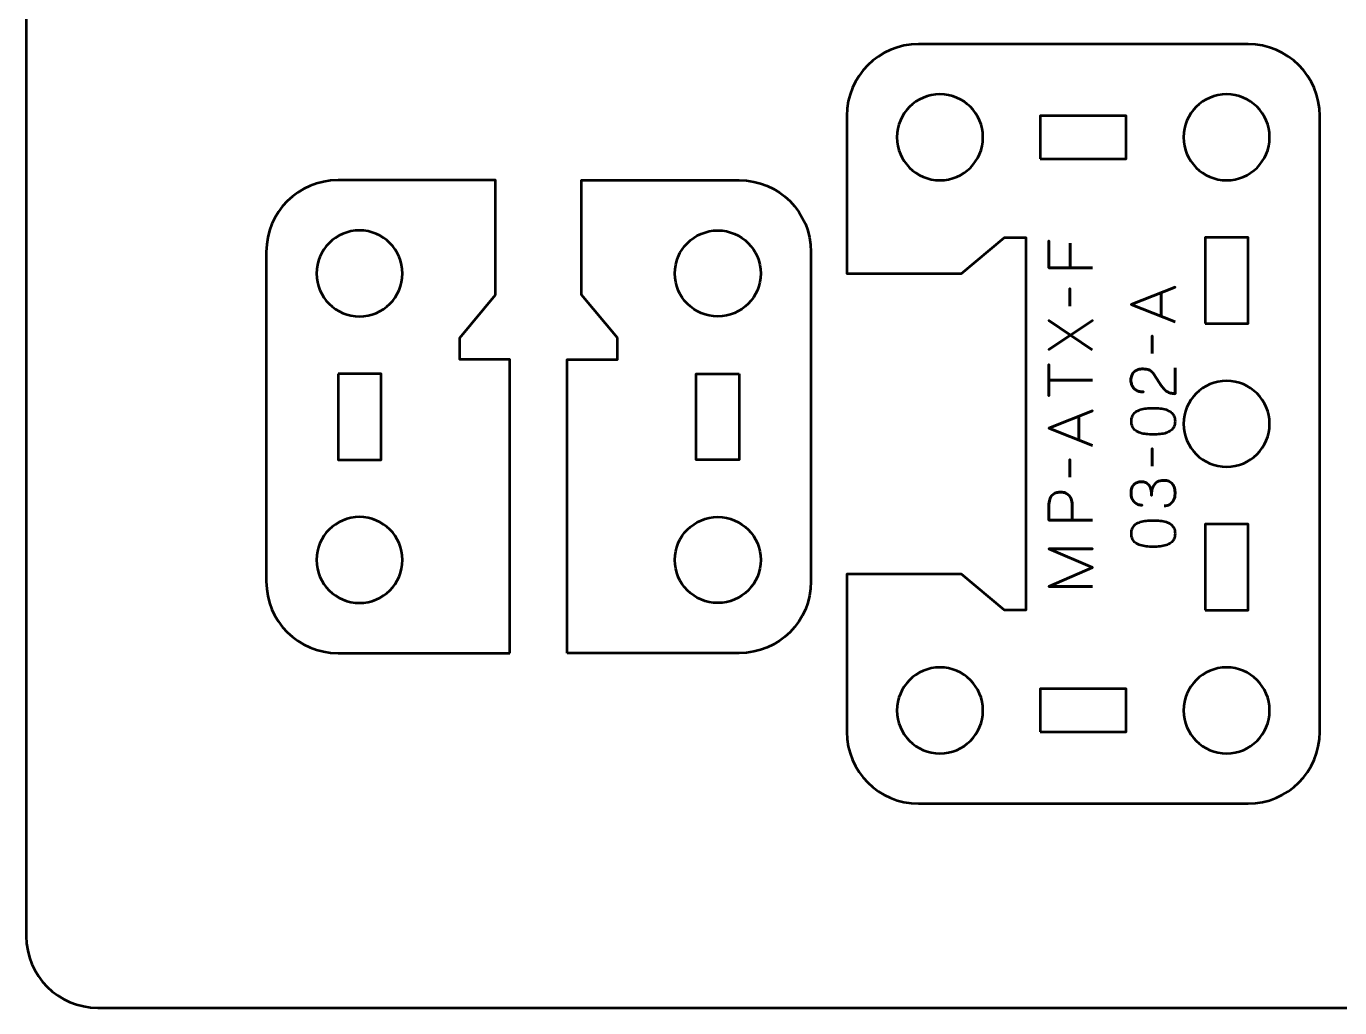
# Model space of a CAD drawing. Header units: centimetres. Extents: x -21 to 0, y -29.7 to 0.
# Drawn here: x -21 to -11.84, y -29.7 to -22.85 of the extents above; entities that cross this region are included whole.
import ezdxf

# ---------------------------------------------------------------- set-up
doc = ezdxf.new("R2010")
doc.units = ezdxf.units.CM
doc.header["$MEASUREMENT"] = 0
doc.layers.add('Layer 1', color=7, linetype='Continuous')

msp = doc.modelspace()

# ---------------------------------------------------------------- linework, layer by layer
at = {"layer": 'Layer 1', "color": 22, "lineweight": 53}
msp.add_open_spline([(-21, -29.19991), (-21, -29.19991), (-21, -0.49996), (-21, -0.49996), (-21, -0.49996), (-21, -0.22299), (-20.77691, 0), (-20.49991, 0), (-20.49991, 0), (-20.49991, 0), (-0.5001, 0), (-0.5001, 0), (-0.5001, 0), (-0.22296, 0), (0, -0.22299), (0, -0.49996), (0, -0.49996), (0, -0.49996), (0, -29.19991), (0, -29.19991), (0, -29.19991), (0, -29.47691), (-0.22296, -29.7), (-0.5001, -29.7), (-0.5001, -29.7), (-0.5001, -29.7), (-20.49991, -29.7), (-20.49991, -29.7), (-20.49991, -29.7), (-20.77691, -29.7), (-21, -29.47691), (-21, -29.19991)], degree=3, knots=[0, 0, 0, 0, 0.125, 0.125, 0.125, 0.125, 0.25, 0.25, 0.25, 0.25, 0.375, 0.375, 0.375, 0.375, 0.5, 0.5, 0.5, 0.5, 0.625, 0.625, 0.625, 0.625, 0.75, 0.75, 0.75, 0.75, 0.875, 0.875, 0.875, 0.875, 1, 1, 1, 1], dxfattribs=at)
at = {"layer": 'Layer 1', "color": 114, "lineweight": 53}
for points, knots in [([(-15.275, -27.77491), (-15.275, -27.77491), (-15.27501, -26.67497), (-15.27501, -26.67497), (-15.27501, -26.67497), (-15.27501, -26.67497), (-14.47501, -26.67498), (-14.47501, -26.67498), (-14.47501, -26.67498), (-14.47501, -26.67498), (-14.175, -26.92498), (-14.175, -26.92498), (-14.175, -26.92498), (-14.175, -26.92498), (-14.025, -26.92498), (-14.025, -26.92498), (-14.025, -26.92498), (-14.025, -26.92498), (-14.025, -26.67497), (-14.025, -26.67497), (-14.025, -26.67497), (-14.025, -26.67497), (-14.025, -24.57498), (-14.025, -24.57498), (-14.025, -24.57498), (-14.025, -24.57498), (-14.025, -24.32498), (-14.025, -24.32498), (-14.025, -24.32498), (-14.025, -24.32498), (-14.175, -24.32498), (-14.175, -24.32498), (-14.175, -24.32498), (-14.175, -24.32498), (-14.475, -24.57498), (-14.475, -24.57498), (-14.475, -24.57498), (-14.475, -24.57498), (-15.275, -24.57498), (-15.275, -24.57498), (-15.275, -24.57498), (-15.275, -24.57498), (-15.275, -23.47505), (-15.275, -23.47505), (-15.275, -23.47505), (-15.275, -23.19792), (-15.0519, -22.97496), (-14.7749, -22.97496), (-14.7749, -22.97496), (-14.7749, -22.97496), (-12.47498, -22.97496), (-12.47498, -22.97496), (-12.47498, -22.97496), (-12.19797, -22.97496), (-11.97502, -23.19792), (-11.97502, -23.47505), (-11.97502, -23.47505), (-11.97502, -23.47505), (-11.97502, -27.77491), (-11.97502, -27.77491), (-11.97502, -27.77491), (-11.97502, -28.05191), (-12.19797, -28.275), (-12.47498, -28.275), (-12.47498, -28.275), (-12.47498, -28.275), (-14.7749, -28.275), (-14.7749, -28.275), (-14.7749, -28.275), (-15.0519, -28.275), (-15.275, -28.05191), (-15.275, -27.77491)], [0, 0, 0, 0, 0.0555556, 0.0555556, 0.0555556, 0.0555556, 0.1111111, 0.1111111, 0.1111111, 0.1111111, 0.1666667, 0.1666667, 0.1666667, 0.1666667, 0.2222222, 0.2222222, 0.2222222, 0.2222222, 0.2777778, 0.2777778, 0.2777778, 0.2777778, 0.3333333, 0.3333333, 0.3333333, 0.3333333, 0.3888889, 0.3888889, 0.3888889, 0.3888889, 0.4444444, 0.4444444, 0.4444444, 0.4444444, 0.5, 0.5, 0.5, 0.5, 0.5555556, 0.5555556, 0.5555556, 0.5555556, 0.6111111, 0.6111111, 0.6111111, 0.6111111, 0.6666667, 0.6666667, 0.6666667, 0.6666667, 0.7222222, 0.7222222, 0.7222222, 0.7222222, 0.7777778, 0.7777778, 0.7777778, 0.7777778, 0.8333333, 0.8333333, 0.8333333, 0.8333333, 0.8888889, 0.8888889, 0.8888889, 0.8888889, 0.9444444, 0.9444444, 0.9444444, 0.9444444, 1, 1, 1, 1]), ([(-17.62501, -27.22497), (-17.62501, -27.22497), (-18.82494, -27.22498), (-18.82494, -27.22498), (-18.82494, -27.22498), (-19.10194, -27.22498), (-19.32503, -27.00203), (-19.32503, -26.72502), (-19.32503, -26.72502), (-19.32503, -26.72502), (-19.32503, -24.4251), (-19.32503, -24.4251), (-19.32503, -24.4251), (-19.32503, -24.1481), (-19.10194, -23.925), (-18.82494, -23.925), (-18.82494, -23.925), (-18.82494, -23.925), (-17.725, -23.92499), (-17.725, -23.92499), (-17.725, -23.92499), (-17.725, -23.92499), (-17.72502, -24.72499), (-17.72502, -24.72499), (-17.72502, -24.72499), (-17.72502, -24.72499), (-17.97502, -25.025), (-17.97502, -25.025), (-17.97502, -25.025), (-17.97502, -25.025), (-17.97502, -25.175), (-17.97502, -25.175), (-17.97502, -25.175), (-17.97502, -25.175), (-17.725, -25.175), (-17.725, -25.175), (-17.725, -25.175), (-17.725, -25.175), (-17.62501, -25.175), (-17.62501, -25.175), (-17.62501, -25.175), (-17.62501, -25.175), (-17.62501, -27.22497), (-17.62501, -27.22497)], [0, 0, 0, 0, 0.0909091, 0.0909091, 0.0909091, 0.0909091, 0.1818182, 0.1818182, 0.1818182, 0.1818182, 0.2727273, 0.2727273, 0.2727273, 0.2727273, 0.3636364, 0.3636364, 0.3636364, 0.3636364, 0.4545455, 0.4545455, 0.4545455, 0.4545455, 0.5454545, 0.5454545, 0.5454545, 0.5454545, 0.6363636, 0.6363636, 0.6363636, 0.6363636, 0.7272727, 0.7272727, 0.7272727, 0.7272727, 0.8181818, 0.8181818, 0.8181818, 0.8181818, 0.9090909, 0.9090909, 0.9090909, 0.9090909, 1, 1, 1, 1]), ([(-17.22503, -27.22497), (-17.22503, -27.22497), (-16.0251, -27.22498), (-16.0251, -27.22498), (-16.0251, -27.22498), (-15.7481, -27.22498), (-15.52501, -27.00203), (-15.52501, -26.72502), (-15.52501, -26.72502), (-15.52501, -26.72502), (-15.52501, -24.4251), (-15.52501, -24.4251), (-15.52501, -24.4251), (-15.52501, -24.1481), (-15.7481, -23.925), (-16.0251, -23.925), (-16.0251, -23.925), (-16.0251, -23.925), (-17.12504, -23.92499), (-17.12504, -23.92499), (-17.12504, -23.92499), (-17.12504, -23.92499), (-17.12502, -24.72499), (-17.12502, -24.72499), (-17.12502, -24.72499), (-17.12502, -24.72499), (-16.87502, -25.025), (-16.87502, -25.025), (-16.87502, -25.025), (-16.87502, -25.025), (-16.87502, -25.175), (-16.87502, -25.175), (-16.87502, -25.175), (-16.87502, -25.175), (-17.12504, -25.175), (-17.12504, -25.175), (-17.12504, -25.175), (-17.12504, -25.175), (-17.22503, -25.175), (-17.22503, -25.175), (-17.22503, -25.175), (-17.22503, -25.175), (-17.22503, -27.22497), (-17.22503, -27.22497)], [0, 0, 0, 0, 0.0909091, 0.0909091, 0.0909091, 0.0909091, 0.1818182, 0.1818182, 0.1818182, 0.1818182, 0.2727273, 0.2727273, 0.2727273, 0.2727273, 0.3636364, 0.3636364, 0.3636364, 0.3636364, 0.4545455, 0.4545455, 0.4545455, 0.4545455, 0.5454545, 0.5454545, 0.5454545, 0.5454545, 0.6363636, 0.6363636, 0.6363636, 0.6363636, 0.7272727, 0.7272727, 0.7272727, 0.7272727, 0.8181818, 0.8181818, 0.8181818, 0.8181818, 0.9090909, 0.9090909, 0.9090909, 0.9090909, 1, 1, 1, 1])]:
    msp.add_open_spline(points, degree=3, knots=knots, dxfattribs=at)
at = {"layer": 'Layer 1', "lineweight": 53}
for points in [[(-14.62497, -23.32499), (-14.4592, -23.32499), (-14.32497, -23.45931), (-14.32497, -23.62498), (-14.32497, -23.62498), (-14.32497, -23.79061), (-14.4592, -23.92498), (-14.62497, -23.92498), (-14.62497, -23.92498), (-14.79063, -23.92498), (-14.92497, -23.79061), (-14.92497, -23.62498), (-14.92497, -23.62498), (-14.92497, -23.45931), (-14.79063, -23.32499), (-14.62497, -23.32499)], [(-12.62491, -23.32499), (-12.45928, -23.32499), (-12.3249, -23.45931), (-12.3249, -23.62498), (-12.3249, -23.62498), (-12.3249, -23.79061), (-12.45928, -23.92498), (-12.62491, -23.92498), (-12.62491, -23.92498), (-12.79068, -23.92498), (-12.92491, -23.79061), (-12.92491, -23.62498), (-12.92491, -23.62498), (-12.92491, -23.45931), (-12.79068, -23.32499), (-12.62491, -23.32499)], [(-13.92495, -23.77505), (-13.92495, -23.77505), (-13.92495, -23.47505), (-13.92495, -23.47505), (-13.92495, -23.47505), (-13.92495, -23.47505), (-13.32496, -23.47505), (-13.32496, -23.47505), (-13.32496, -23.47505), (-13.32496, -23.47505), (-13.32496, -23.77505), (-13.32496, -23.77505), (-13.32496, -23.77505), (-13.32496, -23.77505), (-13.92495, -23.77505), (-13.92495, -23.77505)], [(-18.375, -24.57503), (-18.375, -24.7408), (-18.50923, -24.87503), (-18.67501, -24.87503), (-18.67501, -24.87503), (-18.84067, -24.87503), (-18.97501, -24.7408), (-18.97501, -24.57503), (-18.97501, -24.57503), (-18.97501, -24.40937), (-18.84067, -24.27503), (-18.67501, -24.27503), (-18.67501, -24.27503), (-18.50923, -24.27503), (-18.375, -24.40937), (-18.375, -24.57503)], [(-16.47504, -24.57503), (-16.47504, -24.7408), (-16.34081, -24.87503), (-16.17503, -24.87503), (-16.17503, -24.87503), (-16.00937, -24.87503), (-15.87503, -24.7408), (-15.87503, -24.57503), (-15.87503, -24.57503), (-15.87503, -24.40937), (-16.00937, -24.27503), (-16.17503, -24.27503), (-16.17503, -24.27503), (-16.34081, -24.27503), (-16.47504, -24.40937), (-16.47504, -24.57503)], [(-12.77498, -24.925), (-12.77498, -24.925), (-12.77498, -24.325), (-12.77498, -24.325), (-12.77498, -24.325), (-12.77498, -24.325), (-12.47498, -24.325), (-12.47498, -24.325), (-12.47498, -24.325), (-12.47498, -24.325), (-12.47498, -24.925), (-12.47498, -24.925), (-12.47498, -24.925), (-12.47498, -24.925), (-12.77498, -24.925), (-12.77498, -24.925)], [(-18.82494, -25.27505), (-18.82494, -25.27505), (-18.52493, -25.27505), (-18.52493, -25.27505), (-18.52493, -25.27505), (-18.52493, -25.27505), (-18.52493, -25.87504), (-18.52493, -25.87504), (-18.52493, -25.87504), (-18.52493, -25.87504), (-18.82494, -25.87504), (-18.82494, -25.87504), (-18.82494, -25.87504), (-18.82494, -25.87504), (-18.82494, -25.27505), (-18.82494, -25.27505)], [(-16.0251, -25.27505), (-16.0251, -25.27505), (-16.32511, -25.27505), (-16.32511, -25.27505), (-16.32511, -25.27505), (-16.32511, -25.27505), (-16.32511, -25.87504), (-16.32511, -25.87504), (-16.32511, -25.87504), (-16.32511, -25.87504), (-16.0251, -25.87504), (-16.0251, -25.87504), (-16.0251, -25.87504), (-16.0251, -25.87504), (-16.0251, -25.27505), (-16.0251, -25.27505)], [(-12.62491, -25.32491), (-12.45928, -25.32491), (-12.3249, -25.45928), (-12.3249, -25.62491), (-12.3249, -25.62491), (-12.3249, -25.79068), (-12.45928, -25.92491), (-12.62491, -25.92491), (-12.62491, -25.92491), (-12.79068, -25.92491), (-12.92491, -25.79068), (-12.92491, -25.62491), (-12.92491, -25.62491), (-12.92491, -25.45928), (-12.79068, -25.32491), (-12.62491, -25.32491)], [(-18.375, -26.57509), (-18.375, -26.74072), (-18.50923, -26.8751), (-18.67501, -26.8751), (-18.67501, -26.8751), (-18.84067, -26.8751), (-18.97501, -26.74072), (-18.97501, -26.57509), (-18.97501, -26.57509), (-18.97501, -26.40932), (-18.84067, -26.27509), (-18.67501, -26.27509), (-18.67501, -26.27509), (-18.50923, -26.27509), (-18.375, -26.40932), (-18.375, -26.57509)], [(-16.47504, -26.57509), (-16.47504, -26.74072), (-16.34081, -26.8751), (-16.17503, -26.8751), (-16.17503, -26.8751), (-16.00937, -26.8751), (-15.87503, -26.74072), (-15.87503, -26.57509), (-15.87503, -26.57509), (-15.87503, -26.40932), (-16.00937, -26.27509), (-16.17503, -26.27509), (-16.17503, -26.27509), (-16.34081, -26.27509), (-16.47504, -26.40932), (-16.47504, -26.57509)], [(-12.77498, -26.92496), (-12.77498, -26.92496), (-12.77498, -26.32496), (-12.77498, -26.32496), (-12.77498, -26.32496), (-12.77498, -26.32496), (-12.47498, -26.32496), (-12.47498, -26.32496), (-12.47498, -26.32496), (-12.47498, -26.32496), (-12.47498, -26.92496), (-12.47498, -26.92496), (-12.47498, -26.92496), (-12.47498, -26.92496), (-12.77498, -26.92496), (-12.77498, -26.92496)], [(-14.62497, -27.32497), (-14.4592, -27.32497), (-14.32497, -27.4592), (-14.32497, -27.62498), (-14.32497, -27.62498), (-14.32497, -27.79064), (-14.4592, -27.92498), (-14.62497, -27.92498), (-14.62497, -27.92498), (-14.79063, -27.92498), (-14.92497, -27.79064), (-14.92497, -27.62498), (-14.92497, -27.62498), (-14.92497, -27.4592), (-14.79063, -27.32497), (-14.62497, -27.32497)], [(-12.62491, -27.32497), (-12.45928, -27.32497), (-12.3249, -27.4592), (-12.3249, -27.62498), (-12.3249, -27.62498), (-12.3249, -27.79064), (-12.45928, -27.92498), (-12.62491, -27.92498), (-12.62491, -27.92498), (-12.79068, -27.92498), (-12.92491, -27.79064), (-12.92491, -27.62498), (-12.92491, -27.62498), (-12.92491, -27.4592), (-12.79068, -27.32497), (-12.62491, -27.32497)], [(-13.92495, -27.77491), (-13.92495, -27.77491), (-13.92495, -27.4749), (-13.92495, -27.4749), (-13.92495, -27.4749), (-13.92495, -27.4749), (-13.32496, -27.4749), (-13.32496, -27.4749), (-13.32496, -27.4749), (-13.32496, -27.4749), (-13.32496, -27.77491), (-13.32496, -27.77491), (-13.32496, -27.77491), (-13.32496, -27.77491), (-13.92495, -27.77491), (-13.92495, -27.77491)]]:
    msp.add_open_spline(points, degree=3, knots=[0, 0, 0, 0, 0.25, 0.25, 0.25, 0.25, 0.5, 0.5, 0.5, 0.5, 0.75, 0.75, 0.75, 0.75, 1, 1, 1, 1], dxfattribs=at)
at = {"layer": 'Layer 1', "color": 30, "lineweight": 53}
for points, knots in [([(-13.55995, -24.53681), (-13.55995, -24.53681), (-13.86517, -24.53681), (-13.86517, -24.53681), (-13.86517, -24.53681), (-13.86517, -24.53681), (-13.86517, -24.34758), (-13.86517, -24.34758), (-13.86517, -24.34758), (-13.86517, -24.34758), (-13.86517, -24.53681), (-13.86517, -24.53681), (-13.86517, -24.53681), (-13.86517, -24.53681), (-13.55995, -24.53681), (-13.55995, -24.53681)], [0, 0, 0, 0, 0.25, 0.25, 0.25, 0.25, 0.5, 0.5, 0.5, 0.5, 0.75, 0.75, 0.75, 0.75, 1, 1, 1, 1]), ([(-13.71701, -24.36494), (-13.71701, -24.36494), (-13.71701, -24.53681), (-13.71701, -24.53681), (-13.71701, -24.53681), (-13.71701, -24.53681), (-13.71701, -24.36494), (-13.71701, -24.36494)], [0, 0, 0, 0, 0.5, 0.5, 0.5, 0.5, 1, 1, 1, 1]), ([(-13.71955, -24.80266), (-13.71955, -24.80266), (-13.71955, -24.67947), (-13.71955, -24.67947), (-13.71955, -24.67947), (-13.71955, -24.67947), (-13.71955, -24.80266), (-13.71955, -24.80266)], [0, 0, 0, 0, 0.5, 0.5, 0.5, 0.5, 1, 1, 1, 1]), ([(-12.98464, -24.91293), (-12.98464, -24.91293), (-13.28986, -24.79186), (-13.28986, -24.79186), (-13.28986, -24.79186), (-13.28986, -24.79186), (-12.98464, -24.67036), (-12.98464, -24.67036), (-12.98464, -24.67036), (-12.98464, -24.67036), (-13.28986, -24.79186), (-13.28986, -24.79186), (-13.28986, -24.79186), (-13.28986, -24.79186), (-12.98464, -24.91293), (-12.98464, -24.91293)], [0, 0, 0, 0, 0.25, 0.25, 0.25, 0.25, 0.5, 0.5, 0.5, 0.5, 0.75, 0.75, 0.75, 0.75, 1, 1, 1, 1]), ([(-13.08074, -24.87483), (-13.08074, -24.87483), (-13.08074, -24.70889), (-13.08074, -24.70889), (-13.08074, -24.70889), (-13.08074, -24.70889), (-13.08074, -24.87483), (-13.08074, -24.87483)], [0, 0, 0, 0, 0.5, 0.5, 0.5, 0.5, 1, 1, 1, 1]), ([(-13.56207, -25.1083), (-13.56207, -25.1083), (-13.71362, -25.00585), (-13.71362, -25.00585), (-13.71362, -25.00585), (-13.71362, -25.00585), (-13.86517, -25.10661), (-13.86517, -25.10661), (-13.86517, -25.10661), (-13.86517, -25.10661), (-13.71362, -25.00585), (-13.71362, -25.00585), (-13.71362, -25.00585), (-13.71362, -25.00585), (-13.86517, -24.90383), (-13.86517, -24.90383), (-13.86517, -24.90383), (-13.86517, -24.90383), (-13.71362, -25.00585), (-13.71362, -25.00585), (-13.71362, -25.00585), (-13.71362, -25.00585), (-13.55995, -24.90383), (-13.55995, -24.90383), (-13.55995, -24.90383), (-13.55995, -24.90383), (-13.71362, -25.00585), (-13.71362, -25.00585), (-13.71362, -25.00585), (-13.71362, -25.00585), (-13.56207, -25.1083), (-13.56207, -25.1083)], [0, 0, 0, 0, 0.125, 0.125, 0.125, 0.125, 0.25, 0.25, 0.25, 0.25, 0.375, 0.375, 0.375, 0.375, 0.5, 0.5, 0.5, 0.5, 0.625, 0.625, 0.625, 0.625, 0.75, 0.75, 0.75, 0.75, 0.875, 0.875, 0.875, 0.875, 1, 1, 1, 1]), ([(-13.14424, -25.13306), (-13.14424, -25.13306), (-13.14424, -25.00987), (-13.14424, -25.00987), (-13.14424, -25.00987), (-13.14424, -25.00987), (-13.14424, -25.13306), (-13.14424, -25.13306)], [0, 0, 0, 0, 0.5, 0.5, 0.5, 0.5, 1, 1, 1, 1]), ([(-13.55995, -25.32081), (-13.55995, -25.32081), (-13.86517, -25.32081), (-13.86517, -25.32081), (-13.86517, -25.32081), (-13.86517, -25.32081), (-13.86517, -25.43045), (-13.86517, -25.43045), (-13.86517, -25.43045), (-13.86517, -25.43045), (-13.86517, -25.21032), (-13.86517, -25.21032), (-13.86517, -25.21032), (-13.86517, -25.21032), (-13.86517, -25.32081), (-13.86517, -25.32081), (-13.86517, -25.32081), (-13.86517, -25.32081), (-13.55995, -25.32081), (-13.55995, -25.32081)], [0, 0, 0, 0, 0.2, 0.2, 0.2, 0.2, 0.4, 0.4, 0.4, 0.4, 0.6, 0.6, 0.6, 0.6, 0.8, 0.8, 0.8, 0.8, 1, 1, 1, 1]), ([(-12.98464, -25.23296), (-12.98464, -25.23296), (-12.98464, -25.41457), (-12.98464, -25.41457), (-12.98464, -25.41457), (-12.99692, -25.41422), (-13.00778, -25.41267), (-13.0171, -25.41005), (-13.0171, -25.41005), (-13.02641, -25.40737), (-13.03459, -25.40378), (-13.04165, -25.39933), (-13.04165, -25.39933), (-13.0487, -25.39481), (-13.05498, -25.38966), (-13.06049, -25.38381), (-13.06049, -25.38381), (-13.06606, -25.37795), (-13.07114, -25.37167), (-13.07594, -25.3649), (-13.07594, -25.3649), (-13.08067, -25.35813), (-13.08539, -25.35114), (-13.09005, -25.34387), (-13.09005, -25.34387), (-13.09005, -25.34387), (-13.13831, -25.27148), (-13.13831, -25.27148), (-13.13831, -25.27148), (-13.14353, -25.26408), (-13.14917, -25.25829), (-13.15538, -25.2542), (-13.15538, -25.2542), (-13.16152, -25.25004), (-13.16801, -25.24714), (-13.17479, -25.24538), (-13.17479, -25.24538), (-13.18163, -25.24369), (-13.18854, -25.24263), (-13.19567, -25.24228), (-13.19567, -25.24228), (-13.2028, -25.24192), (-13.20992, -25.24178), (-13.21705, -25.24185), (-13.21705, -25.24185), (-13.2229, -25.24185), (-13.22918, -25.24263), (-13.23596, -25.24418), (-13.23596, -25.24418), (-13.24266, -25.2458), (-13.24936, -25.24834), (-13.25599, -25.25194), (-13.25599, -25.25194), (-13.26263, -25.25554), (-13.26869, -25.26034), (-13.2742, -25.26633), (-13.2742, -25.26633), (-13.27963, -25.27233), (-13.284, -25.27974), (-13.28732, -25.28856), (-13.28732, -25.28856), (-13.29064, -25.29738), (-13.29233, -25.30775), (-13.2924, -25.31974), (-13.2924, -25.31974), (-13.29233, -25.33181), (-13.29064, -25.34246), (-13.28739, -25.35164), (-13.28739, -25.35164), (-13.28415, -25.36081), (-13.27963, -25.36864), (-13.27392, -25.37513), (-13.27392, -25.37513), (-13.2682, -25.38162), (-13.26157, -25.38684), (-13.25416, -25.39093), (-13.25416, -25.39093), (-13.24675, -25.39503), (-13.23885, -25.39799), (-13.23052, -25.39989), (-13.23052, -25.39989), (-13.2222, -25.4018), (-13.21373, -25.40272), (-13.20519, -25.40272), (-13.20519, -25.40272), (-13.21373, -25.40272), (-13.2222, -25.4018), (-13.23052, -25.39989), (-13.23052, -25.39989), (-13.23885, -25.39799), (-13.24675, -25.39503), (-13.25416, -25.39093), (-13.25416, -25.39093), (-13.26157, -25.38684), (-13.2682, -25.38162), (-13.27392, -25.37513), (-13.27392, -25.37513), (-13.27963, -25.36864), (-13.28415, -25.36081), (-13.28739, -25.35164), (-13.28739, -25.35164), (-13.29064, -25.34246), (-13.29233, -25.33181), (-13.2924, -25.31974), (-13.2924, -25.31974), (-13.29233, -25.30775), (-13.29064, -25.29738), (-13.28732, -25.28856), (-13.28732, -25.28856), (-13.284, -25.27974), (-13.27963, -25.27233), (-13.2742, -25.26633), (-13.2742, -25.26633), (-13.26869, -25.26034), (-13.26263, -25.25554), (-13.25599, -25.25194), (-13.25599, -25.25194), (-13.24936, -25.24834), (-13.24266, -25.2458), (-13.23596, -25.24418), (-13.23596, -25.24418), (-13.22918, -25.24263), (-13.2229, -25.24185), (-13.21705, -25.24185), (-13.21705, -25.24185), (-13.20992, -25.24178), (-13.2028, -25.24192), (-13.19567, -25.24228), (-13.19567, -25.24228), (-13.18854, -25.24263), (-13.18163, -25.24369), (-13.17479, -25.24538), (-13.17479, -25.24538), (-13.16801, -25.24714), (-13.16152, -25.25004), (-13.15538, -25.2542), (-13.15538, -25.2542), (-13.14917, -25.25829), (-13.14353, -25.26408), (-13.13831, -25.27148), (-13.13831, -25.27148), (-13.13831, -25.27148), (-13.09005, -25.34387), (-13.09005, -25.34387), (-13.09005, -25.34387), (-13.08539, -25.35114), (-13.08067, -25.35813), (-13.07594, -25.3649), (-13.07594, -25.3649), (-13.07114, -25.37167), (-13.06606, -25.37795), (-13.06049, -25.38381), (-13.06049, -25.38381), (-13.05498, -25.38966), (-13.0487, -25.39481), (-13.04165, -25.39933), (-13.04165, -25.39933), (-13.03459, -25.40378), (-13.02641, -25.40737), (-13.0171, -25.41005), (-13.0171, -25.41005), (-13.00778, -25.41267), (-12.99692, -25.41422), (-12.98464, -25.41457), (-12.98464, -25.41457), (-12.98464, -25.41457), (-12.98464, -25.23296), (-12.98464, -25.23296)], [0, 0, 0, 0, 0.0238095, 0.0238095, 0.0238095, 0.0238095, 0.047619, 0.047619, 0.047619, 0.047619, 0.0714286, 0.0714286, 0.0714286, 0.0714286, 0.0952381, 0.0952381, 0.0952381, 0.0952381, 0.1190476, 0.1190476, 0.1190476, 0.1190476, 0.1428571, 0.1428571, 0.1428571, 0.1428571, 0.1666667, 0.1666667, 0.1666667, 0.1666667, 0.1904762, 0.1904762, 0.1904762, 0.1904762, 0.2142857, 0.2142857, 0.2142857, 0.2142857, 0.2380952, 0.2380952, 0.2380952, 0.2380952, 0.2619048, 0.2619048, 0.2619048, 0.2619048, 0.2857143, 0.2857143, 0.2857143, 0.2857143, 0.3095238, 0.3095238, 0.3095238, 0.3095238, 0.3333333, 0.3333333, 0.3333333, 0.3333333, 0.3571429, 0.3571429, 0.3571429, 0.3571429, 0.3809524, 0.3809524, 0.3809524, 0.3809524, 0.4047619, 0.4047619, 0.4047619, 0.4047619, 0.4285714, 0.4285714, 0.4285714, 0.4285714, 0.452381, 0.452381, 0.452381, 0.452381, 0.4761905, 0.4761905, 0.4761905, 0.4761905, 0.5, 0.5, 0.5, 0.5, 0.5238095, 0.5238095, 0.5238095, 0.5238095, 0.547619, 0.547619, 0.547619, 0.547619, 0.5714286, 0.5714286, 0.5714286, 0.5714286, 0.5952381, 0.5952381, 0.5952381, 0.5952381, 0.6190476, 0.6190476, 0.6190476, 0.6190476, 0.6428571, 0.6428571, 0.6428571, 0.6428571, 0.6666667, 0.6666667, 0.6666667, 0.6666667, 0.6904762, 0.6904762, 0.6904762, 0.6904762, 0.7142857, 0.7142857, 0.7142857, 0.7142857, 0.7380952, 0.7380952, 0.7380952, 0.7380952, 0.7619048, 0.7619048, 0.7619048, 0.7619048, 0.7857143, 0.7857143, 0.7857143, 0.7857143, 0.8095238, 0.8095238, 0.8095238, 0.8095238, 0.8333333, 0.8333333, 0.8333333, 0.8333333, 0.8571429, 0.8571429, 0.8571429, 0.8571429, 0.8809524, 0.8809524, 0.8809524, 0.8809524, 0.9047619, 0.9047619, 0.9047619, 0.9047619, 0.9285714, 0.9285714, 0.9285714, 0.9285714, 0.952381, 0.952381, 0.952381, 0.952381, 0.9761905, 0.9761905, 0.9761905, 0.9761905, 1, 1, 1, 1]), ([(-13.55995, -25.77631), (-13.55995, -25.77631), (-13.86517, -25.65524), (-13.86517, -25.65524), (-13.86517, -25.65524), (-13.86517, -25.65524), (-13.55995, -25.53374), (-13.55995, -25.53374), (-13.55995, -25.53374), (-13.55995, -25.53374), (-13.86517, -25.65524), (-13.86517, -25.65524), (-13.86517, -25.65524), (-13.86517, -25.65524), (-13.55995, -25.77631), (-13.55995, -25.77631)], [0, 0, 0, 0, 0.25, 0.25, 0.25, 0.25, 0.5, 0.5, 0.5, 0.5, 0.75, 0.75, 0.75, 0.75, 1, 1, 1, 1]), ([(-12.98464, -25.60718), (-12.98471, -25.59237), (-12.98732, -25.5796), (-12.9924, -25.56894), (-12.9924, -25.56894), (-12.99748, -25.55836), (-13.00475, -25.54954), (-13.01399, -25.54249), (-13.01399, -25.54249), (-13.0233, -25.5355), (-13.03431, -25.53), (-13.04701, -25.52591), (-13.04701, -25.52591), (-13.05971, -25.52188), (-13.07361, -25.51899), (-13.08885, -25.51737), (-13.08885, -25.51737), (-13.10409, -25.51567), (-13.12011, -25.51483), (-13.13704, -25.5149), (-13.13704, -25.5149), (-13.1539, -25.51483), (-13.16992, -25.51567), (-13.18509, -25.51737), (-13.18509, -25.51737), (-13.20026, -25.51899), (-13.21423, -25.52188), (-13.22693, -25.52591), (-13.22693, -25.52591), (-13.23956, -25.53), (-13.25056, -25.5355), (-13.25995, -25.54249), (-13.25995, -25.54249), (-13.26926, -25.54954), (-13.27653, -25.55836), (-13.28161, -25.56894), (-13.28161, -25.56894), (-13.28676, -25.5796), (-13.28937, -25.59237), (-13.28944, -25.60718), (-13.28944, -25.60718), (-13.28937, -25.622), (-13.28676, -25.63477), (-13.28161, -25.64543), (-13.28161, -25.64543), (-13.27653, -25.65601), (-13.26926, -25.66483), (-13.25995, -25.67188), (-13.25995, -25.67188), (-13.25056, -25.67887), (-13.23956, -25.68437), (-13.22693, -25.68846), (-13.22693, -25.68846), (-13.21423, -25.69249), (-13.20026, -25.69538), (-13.18509, -25.697), (-13.18509, -25.697), (-13.16992, -25.69869), (-13.1539, -25.69954), (-13.13704, -25.69947), (-13.13704, -25.69947), (-13.12011, -25.69954), (-13.10409, -25.69869), (-13.08885, -25.697), (-13.08885, -25.697), (-13.07361, -25.69538), (-13.05971, -25.69249), (-13.04701, -25.68846), (-13.04701, -25.68846), (-13.03431, -25.68437), (-13.0233, -25.67887), (-13.01399, -25.67188), (-13.01399, -25.67188), (-13.00475, -25.66483), (-12.99748, -25.65601), (-12.9924, -25.64543), (-12.9924, -25.64543), (-12.98732, -25.63477), (-12.98471, -25.622), (-12.98464, -25.60718)], [0, 0, 0, 0, 0.05, 0.05, 0.05, 0.05, 0.1, 0.1, 0.1, 0.1, 0.15, 0.15, 0.15, 0.15, 0.2, 0.2, 0.2, 0.2, 0.25, 0.25, 0.25, 0.25, 0.3, 0.3, 0.3, 0.3, 0.35, 0.35, 0.35, 0.35, 0.4, 0.4, 0.4, 0.4, 0.45, 0.45, 0.45, 0.45, 0.5, 0.5, 0.5, 0.5, 0.55, 0.55, 0.55, 0.55, 0.6, 0.6, 0.6, 0.6, 0.65, 0.65, 0.65, 0.65, 0.7, 0.7, 0.7, 0.7, 0.75, 0.75, 0.75, 0.75, 0.8, 0.8, 0.8, 0.8, 0.85, 0.85, 0.85, 0.85, 0.9, 0.9, 0.9, 0.9, 0.95, 0.95, 0.95, 0.95, 1, 1, 1, 1]), ([(-12.98464, -25.60718), (-12.98471, -25.59237), (-12.98732, -25.5796), (-12.9924, -25.56894), (-12.9924, -25.56894), (-12.99748, -25.55836), (-13.00475, -25.54954), (-13.01399, -25.54249), (-13.01399, -25.54249), (-13.0233, -25.5355), (-13.03431, -25.53), (-13.04701, -25.52591), (-13.04701, -25.52591), (-13.05971, -25.52188), (-13.07361, -25.51899), (-13.08885, -25.51737), (-13.08885, -25.51737), (-13.10409, -25.51567), (-13.12011, -25.51483), (-13.13704, -25.5149), (-13.13704, -25.5149), (-13.1539, -25.51483), (-13.16992, -25.51567), (-13.18509, -25.51737), (-13.18509, -25.51737), (-13.20026, -25.51899), (-13.21423, -25.52188), (-13.22693, -25.52591), (-13.22693, -25.52591), (-13.23956, -25.53), (-13.25056, -25.5355), (-13.25995, -25.54249), (-13.25995, -25.54249), (-13.26926, -25.54954), (-13.27653, -25.55836), (-13.28161, -25.56894), (-13.28161, -25.56894), (-13.28676, -25.5796), (-13.28937, -25.59237), (-13.28944, -25.60718), (-13.28944, -25.60718), (-13.28937, -25.622), (-13.28676, -25.63477), (-13.28161, -25.64543), (-13.28161, -25.64543), (-13.27653, -25.65601), (-13.26926, -25.66483), (-13.25995, -25.67188), (-13.25995, -25.67188), (-13.25056, -25.67887), (-13.23956, -25.68437), (-13.22693, -25.68846), (-13.22693, -25.68846), (-13.21423, -25.69249), (-13.20026, -25.69538), (-13.18509, -25.697), (-13.18509, -25.697), (-13.16992, -25.69869), (-13.1539, -25.69954), (-13.13704, -25.69947), (-13.13704, -25.69947), (-13.12011, -25.69954), (-13.10409, -25.69869), (-13.08885, -25.697), (-13.08885, -25.697), (-13.07361, -25.69538), (-13.05971, -25.69249), (-13.04701, -25.68846), (-13.04701, -25.68846), (-13.03431, -25.68437), (-13.0233, -25.67887), (-13.01399, -25.67188), (-13.01399, -25.67188), (-13.00475, -25.66483), (-12.99748, -25.65601), (-12.9924, -25.64543), (-12.9924, -25.64543), (-12.98732, -25.63477), (-12.98471, -25.622), (-12.98464, -25.60718)], [0, 0, 0, 0, 0.05, 0.05, 0.05, 0.05, 0.1, 0.1, 0.1, 0.1, 0.15, 0.15, 0.15, 0.15, 0.2, 0.2, 0.2, 0.2, 0.25, 0.25, 0.25, 0.25, 0.3, 0.3, 0.3, 0.3, 0.35, 0.35, 0.35, 0.35, 0.4, 0.4, 0.4, 0.4, 0.45, 0.45, 0.45, 0.45, 0.5, 0.5, 0.5, 0.5, 0.55, 0.55, 0.55, 0.55, 0.6, 0.6, 0.6, 0.6, 0.65, 0.65, 0.65, 0.65, 0.7, 0.7, 0.7, 0.7, 0.75, 0.75, 0.75, 0.75, 0.8, 0.8, 0.8, 0.8, 0.85, 0.85, 0.85, 0.85, 0.9, 0.9, 0.9, 0.9, 0.95, 0.95, 0.95, 0.95, 1, 1, 1, 1]), ([(-13.65605, -25.73821), (-13.65605, -25.73821), (-13.65605, -25.57227), (-13.65605, -25.57227), (-13.65605, -25.57227), (-13.65605, -25.57227), (-13.65605, -25.73821), (-13.65605, -25.73821)], [0, 0, 0, 0, 0.5, 0.5, 0.5, 0.5, 1, 1, 1, 1]), ([(-13.14424, -25.9196), (-13.14424, -25.9196), (-13.14424, -25.79641), (-13.14424, -25.79641), (-13.14424, -25.79641), (-13.14424, -25.79641), (-13.14424, -25.9196), (-13.14424, -25.9196)], [0, 0, 0, 0, 0.5, 0.5, 0.5, 0.5, 1, 1, 1, 1]), ([(-13.71955, -25.99644), (-13.71955, -25.99644), (-13.71955, -25.87325), (-13.71955, -25.87325), (-13.71955, -25.87325), (-13.71955, -25.87325), (-13.71955, -25.99644), (-13.71955, -25.99644)], [0, 0, 0, 0, 0.5, 0.5, 0.5, 0.5, 1, 1, 1, 1]), ([(-13.06126, -26.19815), (-13.04602, -26.19808), (-13.03276, -26.19455), (-13.02126, -26.18757), (-13.02126, -26.18757), (-13.00983, -26.18058), (-13.00087, -26.17063), (-12.99445, -26.15765), (-12.99445, -26.15765), (-12.98803, -26.14467), (-12.98478, -26.12908), (-12.98464, -26.11094), (-12.98464, -26.11094), (-12.98464, -26.09733), (-12.98605, -26.08498), (-12.98901, -26.07376), (-12.98901, -26.07376), (-12.99198, -26.06261), (-12.99656, -26.05302), (-13.00284, -26.0449), (-13.00284, -26.0449), (-13.00912, -26.03679), (-13.01724, -26.03058), (-13.02711, -26.02614), (-13.02711, -26.02614), (-13.03706, -26.02176), (-13.04899, -26.01958), (-13.06296, -26.01951), (-13.06296, -26.01951), (-13.08158, -26.01943), (-13.09732, -26.02324), (-13.11009, -26.03079), (-13.11009, -26.03079), (-13.12286, -26.03834), (-13.13245, -26.05006), (-13.13901, -26.06579), (-13.13901, -26.06579), (-13.14558, -26.08152), (-13.14889, -26.1017), (-13.14889, -26.12618), (-13.14889, -26.12618), (-13.14882, -26.10791), (-13.15051, -26.0926), (-13.15397, -26.08011), (-13.15397, -26.08011), (-13.15743, -26.06769), (-13.1623, -26.05775), (-13.16865, -26.05027), (-13.16865, -26.05027), (-13.17493, -26.04279), (-13.18241, -26.03736), (-13.19101, -26.03411), (-13.19101, -26.03411), (-13.19955, -26.03079), (-13.20893, -26.02917), (-13.21916, -26.02924), (-13.21916, -26.02924), (-13.2294, -26.02917), (-13.23885, -26.03058), (-13.2476, -26.0334), (-13.2476, -26.0334), (-13.25635, -26.03616), (-13.26404, -26.04067), (-13.2706, -26.04681), (-13.2706, -26.04681), (-13.27716, -26.05295), (-13.28231, -26.06106), (-13.28598, -26.07101), (-13.28598, -26.07101), (-13.28965, -26.08103), (-13.29148, -26.09324), (-13.29155, -26.10756), (-13.29155, -26.10756), (-13.29148, -26.12181), (-13.28937, -26.1343), (-13.28527, -26.14488), (-13.28527, -26.14488), (-13.28118, -26.15554), (-13.27561, -26.16428), (-13.26848, -26.17134), (-13.26848, -26.17134), (-13.26136, -26.17832), (-13.25324, -26.18355), (-13.24407, -26.187), (-13.24407, -26.187), (-13.2349, -26.19053), (-13.22516, -26.19222), (-13.21493, -26.19222), (-13.21493, -26.19222), (-13.22516, -26.19222), (-13.2349, -26.19053), (-13.24407, -26.187), (-13.24407, -26.187), (-13.25324, -26.18355), (-13.26136, -26.17832), (-13.26848, -26.17134), (-13.26848, -26.17134), (-13.27561, -26.16428), (-13.28118, -26.15554), (-13.28527, -26.14488), (-13.28527, -26.14488), (-13.28937, -26.1343), (-13.29148, -26.12181), (-13.29155, -26.10756), (-13.29155, -26.10756), (-13.29148, -26.09324), (-13.28965, -26.08103), (-13.28598, -26.07101), (-13.28598, -26.07101), (-13.28231, -26.06106), (-13.27716, -26.05295), (-13.2706, -26.04681), (-13.2706, -26.04681), (-13.26404, -26.04067), (-13.25635, -26.03616), (-13.2476, -26.0334), (-13.2476, -26.0334), (-13.23885, -26.03058), (-13.2294, -26.02917), (-13.21916, -26.02924), (-13.21916, -26.02924), (-13.20893, -26.02917), (-13.19955, -26.03079), (-13.19101, -26.03411), (-13.19101, -26.03411), (-13.18241, -26.03736), (-13.17493, -26.04279), (-13.16865, -26.05027), (-13.16865, -26.05027), (-13.1623, -26.05775), (-13.15743, -26.06769), (-13.15397, -26.08011), (-13.15397, -26.08011), (-13.15051, -26.0926), (-13.14882, -26.10791), (-13.14889, -26.12618), (-13.14889, -26.12618), (-13.14889, -26.1017), (-13.14558, -26.08152), (-13.13901, -26.06579), (-13.13901, -26.06579), (-13.13245, -26.05006), (-13.12286, -26.03834), (-13.11009, -26.03079), (-13.11009, -26.03079), (-13.09732, -26.02324), (-13.08158, -26.01943), (-13.06296, -26.01951), (-13.06296, -26.01951), (-13.04899, -26.01958), (-13.03706, -26.02176), (-13.02711, -26.02614), (-13.02711, -26.02614), (-13.01724, -26.03058), (-13.00912, -26.03679), (-13.00284, -26.0449), (-13.00284, -26.0449), (-12.99656, -26.05302), (-12.99198, -26.06261), (-12.98901, -26.07376), (-12.98901, -26.07376), (-12.98605, -26.08498), (-12.98464, -26.09733), (-12.98464, -26.11094), (-12.98464, -26.11094), (-12.98478, -26.12908), (-12.98803, -26.14467), (-12.99445, -26.15765), (-12.99445, -26.15765), (-13.00087, -26.17063), (-13.00983, -26.18058), (-13.02126, -26.18757), (-13.02126, -26.18757), (-13.03276, -26.19455), (-13.04602, -26.19808), (-13.06126, -26.19815)], [0, 0, 0, 0, 0.0227273, 0.0227273, 0.0227273, 0.0227273, 0.0454545, 0.0454545, 0.0454545, 0.0454545, 0.0681818, 0.0681818, 0.0681818, 0.0681818, 0.0909091, 0.0909091, 0.0909091, 0.0909091, 0.1136364, 0.1136364, 0.1136364, 0.1136364, 0.1363636, 0.1363636, 0.1363636, 0.1363636, 0.1590909, 0.1590909, 0.1590909, 0.1590909, 0.1818182, 0.1818182, 0.1818182, 0.1818182, 0.2045455, 0.2045455, 0.2045455, 0.2045455, 0.2272727, 0.2272727, 0.2272727, 0.2272727, 0.25, 0.25, 0.25, 0.25, 0.2727273, 0.2727273, 0.2727273, 0.2727273, 0.2954545, 0.2954545, 0.2954545, 0.2954545, 0.3181818, 0.3181818, 0.3181818, 0.3181818, 0.3409091, 0.3409091, 0.3409091, 0.3409091, 0.3636364, 0.3636364, 0.3636364, 0.3636364, 0.3863636, 0.3863636, 0.3863636, 0.3863636, 0.4090909, 0.4090909, 0.4090909, 0.4090909, 0.4318182, 0.4318182, 0.4318182, 0.4318182, 0.4545455, 0.4545455, 0.4545455, 0.4545455, 0.4772727, 0.4772727, 0.4772727, 0.4772727, 0.5, 0.5, 0.5, 0.5, 0.5227273, 0.5227273, 0.5227273, 0.5227273, 0.5454545, 0.5454545, 0.5454545, 0.5454545, 0.5681818, 0.5681818, 0.5681818, 0.5681818, 0.5909091, 0.5909091, 0.5909091, 0.5909091, 0.6136364, 0.6136364, 0.6136364, 0.6136364, 0.6363636, 0.6363636, 0.6363636, 0.6363636, 0.6590909, 0.6590909, 0.6590909, 0.6590909, 0.6818182, 0.6818182, 0.6818182, 0.6818182, 0.7045455, 0.7045455, 0.7045455, 0.7045455, 0.7272727, 0.7272727, 0.7272727, 0.7272727, 0.75, 0.75, 0.75, 0.75, 0.7727273, 0.7727273, 0.7727273, 0.7727273, 0.7954545, 0.7954545, 0.7954545, 0.7954545, 0.8181818, 0.8181818, 0.8181818, 0.8181818, 0.8409091, 0.8409091, 0.8409091, 0.8409091, 0.8636364, 0.8636364, 0.8636364, 0.8636364, 0.8863636, 0.8863636, 0.8863636, 0.8863636, 0.9090909, 0.9090909, 0.9090909, 0.9090909, 0.9318182, 0.9318182, 0.9318182, 0.9318182, 0.9545455, 0.9545455, 0.9545455, 0.9545455, 0.9772727, 0.9772727, 0.9772727, 0.9772727, 1, 1, 1, 1]), ([(-13.55995, -26.297), (-13.55995, -26.297), (-13.86517, -26.297), (-13.86517, -26.297), (-13.86517, -26.297), (-13.86517, -26.297), (-13.86517, -26.19963), (-13.86517, -26.19963), (-13.86517, -26.19963), (-13.8651, -26.18016), (-13.86291, -26.16415), (-13.85868, -26.15152), (-13.85868, -26.15152), (-13.85452, -26.13896), (-13.84873, -26.12908), (-13.84139, -26.12195), (-13.84139, -26.12195), (-13.83413, -26.11483), (-13.8258, -26.10975), (-13.81642, -26.10664), (-13.81642, -26.10664), (-13.80703, -26.10361), (-13.79723, -26.10185), (-13.78685, -26.10142), (-13.78685, -26.10142), (-13.77648, -26.10093), (-13.76632, -26.10213), (-13.75645, -26.10495), (-13.75645, -26.10495), (-13.74657, -26.10784), (-13.73761, -26.11271), (-13.72956, -26.1197), (-13.72956, -26.1197), (-13.72152, -26.12661), (-13.7151, -26.13599), (-13.71037, -26.14778), (-13.71037, -26.14778), (-13.70558, -26.15956), (-13.70318, -26.17416), (-13.70304, -26.19159), (-13.70304, -26.19159), (-13.70304, -26.19159), (-13.70304, -26.297), (-13.70304, -26.297), (-13.70304, -26.297), (-13.70304, -26.297), (-13.70304, -26.19159), (-13.70304, -26.19159), (-13.70304, -26.19159), (-13.70318, -26.17452), (-13.70558, -26.16005), (-13.71037, -26.14834), (-13.71037, -26.14834), (-13.7151, -26.13656), (-13.72152, -26.12717), (-13.72956, -26.12012), (-13.72956, -26.12012), (-13.73761, -26.11313), (-13.74657, -26.10812), (-13.75645, -26.10516), (-13.75645, -26.10516), (-13.76632, -26.1022), (-13.77648, -26.10093), (-13.78685, -26.10142), (-13.78685, -26.10142), (-13.79723, -26.10185), (-13.80703, -26.10361), (-13.81642, -26.10678), (-13.81642, -26.10678), (-13.8258, -26.10989), (-13.83413, -26.11511), (-13.84139, -26.12224), (-13.84139, -26.12224), (-13.84873, -26.12943), (-13.85452, -26.13931), (-13.85868, -26.15187), (-13.85868, -26.15187), (-13.86291, -26.1645), (-13.8651, -26.18037), (-13.86517, -26.19963), (-13.86517, -26.19963), (-13.86517, -26.19963), (-13.86517, -26.297), (-13.86517, -26.297), (-13.86517, -26.297), (-13.86517, -26.297), (-13.55995, -26.297), (-13.55995, -26.297)], [0, 0, 0, 0, 0.0454545, 0.0454545, 0.0454545, 0.0454545, 0.0909091, 0.0909091, 0.0909091, 0.0909091, 0.1363636, 0.1363636, 0.1363636, 0.1363636, 0.1818182, 0.1818182, 0.1818182, 0.1818182, 0.2272727, 0.2272727, 0.2272727, 0.2272727, 0.2727273, 0.2727273, 0.2727273, 0.2727273, 0.3181818, 0.3181818, 0.3181818, 0.3181818, 0.3636364, 0.3636364, 0.3636364, 0.3636364, 0.4090909, 0.4090909, 0.4090909, 0.4090909, 0.4545455, 0.4545455, 0.4545455, 0.4545455, 0.5, 0.5, 0.5, 0.5, 0.5454545, 0.5454545, 0.5454545, 0.5454545, 0.5909091, 0.5909091, 0.5909091, 0.5909091, 0.6363636, 0.6363636, 0.6363636, 0.6363636, 0.6818182, 0.6818182, 0.6818182, 0.6818182, 0.7272727, 0.7272727, 0.7272727, 0.7272727, 0.7727273, 0.7727273, 0.7727273, 0.7727273, 0.8181818, 0.8181818, 0.8181818, 0.8181818, 0.8636364, 0.8636364, 0.8636364, 0.8636364, 0.9090909, 0.9090909, 0.9090909, 0.9090909, 0.9545455, 0.9545455, 0.9545455, 0.9545455, 1, 1, 1, 1]), ([(-12.98464, -26.39076), (-12.98471, -26.37595), (-12.98732, -26.36318), (-12.9924, -26.35252), (-12.9924, -26.35252), (-12.99748, -26.34194), (-13.00475, -26.33312), (-13.01399, -26.32607), (-13.01399, -26.32607), (-13.0233, -26.31908), (-13.03431, -26.31358), (-13.04701, -26.30949), (-13.04701, -26.30949), (-13.05971, -26.30546), (-13.07361, -26.30257), (-13.08885, -26.30095), (-13.08885, -26.30095), (-13.10409, -26.29925), (-13.12011, -26.29841), (-13.13704, -26.29848), (-13.13704, -26.29848), (-13.1539, -26.29841), (-13.16992, -26.29925), (-13.18509, -26.30095), (-13.18509, -26.30095), (-13.20026, -26.30257), (-13.21423, -26.30546), (-13.22693, -26.30949), (-13.22693, -26.30949), (-13.23956, -26.31358), (-13.25056, -26.31908), (-13.25995, -26.32607), (-13.25995, -26.32607), (-13.26926, -26.33312), (-13.27653, -26.34194), (-13.28161, -26.35252), (-13.28161, -26.35252), (-13.28676, -26.36318), (-13.28937, -26.37595), (-13.28944, -26.39076), (-13.28944, -26.39076), (-13.28937, -26.40558), (-13.28676, -26.41835), (-13.28161, -26.42901), (-13.28161, -26.42901), (-13.27653, -26.43959), (-13.26926, -26.44841), (-13.25995, -26.45546), (-13.25995, -26.45546), (-13.25056, -26.46245), (-13.23956, -26.46795), (-13.22693, -26.47204), (-13.22693, -26.47204), (-13.21423, -26.47607), (-13.20026, -26.47896), (-13.18509, -26.48058), (-13.18509, -26.48058), (-13.16992, -26.48227), (-13.1539, -26.48312), (-13.13704, -26.48305), (-13.13704, -26.48305), (-13.12011, -26.48312), (-13.10409, -26.48227), (-13.08885, -26.48058), (-13.08885, -26.48058), (-13.07361, -26.47896), (-13.05971, -26.47607), (-13.04701, -26.47204), (-13.04701, -26.47204), (-13.03431, -26.46795), (-13.0233, -26.46245), (-13.01399, -26.45546), (-13.01399, -26.45546), (-13.00475, -26.44841), (-12.99748, -26.43959), (-12.9924, -26.42901), (-12.9924, -26.42901), (-12.98732, -26.41835), (-12.98471, -26.40558), (-12.98464, -26.39076)], [0, 0, 0, 0, 0.05, 0.05, 0.05, 0.05, 0.1, 0.1, 0.1, 0.1, 0.15, 0.15, 0.15, 0.15, 0.2, 0.2, 0.2, 0.2, 0.25, 0.25, 0.25, 0.25, 0.3, 0.3, 0.3, 0.3, 0.35, 0.35, 0.35, 0.35, 0.4, 0.4, 0.4, 0.4, 0.45, 0.45, 0.45, 0.45, 0.5, 0.5, 0.5, 0.5, 0.55, 0.55, 0.55, 0.55, 0.6, 0.6, 0.6, 0.6, 0.65, 0.65, 0.65, 0.65, 0.7, 0.7, 0.7, 0.7, 0.75, 0.75, 0.75, 0.75, 0.8, 0.8, 0.8, 0.8, 0.85, 0.85, 0.85, 0.85, 0.9, 0.9, 0.9, 0.9, 0.95, 0.95, 0.95, 0.95, 1, 1, 1, 1]), ([(-12.98464, -26.39076), (-12.98471, -26.37595), (-12.98732, -26.36318), (-12.9924, -26.35252), (-12.9924, -26.35252), (-12.99748, -26.34194), (-13.00475, -26.33312), (-13.01399, -26.32607), (-13.01399, -26.32607), (-13.0233, -26.31908), (-13.03431, -26.31358), (-13.04701, -26.30949), (-13.04701, -26.30949), (-13.05971, -26.30546), (-13.07361, -26.30257), (-13.08885, -26.30095), (-13.08885, -26.30095), (-13.10409, -26.29925), (-13.12011, -26.29841), (-13.13704, -26.29848), (-13.13704, -26.29848), (-13.1539, -26.29841), (-13.16992, -26.29925), (-13.18509, -26.30095), (-13.18509, -26.30095), (-13.20026, -26.30257), (-13.21423, -26.30546), (-13.22693, -26.30949), (-13.22693, -26.30949), (-13.23956, -26.31358), (-13.25056, -26.31908), (-13.25995, -26.32607), (-13.25995, -26.32607), (-13.26926, -26.33312), (-13.27653, -26.34194), (-13.28161, -26.35252), (-13.28161, -26.35252), (-13.28676, -26.36318), (-13.28937, -26.37595), (-13.28944, -26.39076), (-13.28944, -26.39076), (-13.28937, -26.40558), (-13.28676, -26.41835), (-13.28161, -26.42901), (-13.28161, -26.42901), (-13.27653, -26.43959), (-13.26926, -26.44841), (-13.25995, -26.45546), (-13.25995, -26.45546), (-13.25056, -26.46245), (-13.23956, -26.46795), (-13.22693, -26.47204), (-13.22693, -26.47204), (-13.21423, -26.47607), (-13.20026, -26.47896), (-13.18509, -26.48058), (-13.18509, -26.48058), (-13.16992, -26.48227), (-13.1539, -26.48312), (-13.13704, -26.48305), (-13.13704, -26.48305), (-13.12011, -26.48312), (-13.10409, -26.48227), (-13.08885, -26.48058), (-13.08885, -26.48058), (-13.07361, -26.47896), (-13.05971, -26.47607), (-13.04701, -26.47204), (-13.04701, -26.47204), (-13.03431, -26.46795), (-13.0233, -26.46245), (-13.01399, -26.45546), (-13.01399, -26.45546), (-13.00475, -26.44841), (-12.99748, -26.43959), (-12.9924, -26.42901), (-12.9924, -26.42901), (-12.98732, -26.41835), (-12.98471, -26.40558), (-12.98464, -26.39076)], [0, 0, 0, 0, 0.05, 0.05, 0.05, 0.05, 0.1, 0.1, 0.1, 0.1, 0.15, 0.15, 0.15, 0.15, 0.2, 0.2, 0.2, 0.2, 0.25, 0.25, 0.25, 0.25, 0.3, 0.3, 0.3, 0.3, 0.35, 0.35, 0.35, 0.35, 0.4, 0.4, 0.4, 0.4, 0.45, 0.45, 0.45, 0.45, 0.5, 0.5, 0.5, 0.5, 0.55, 0.55, 0.55, 0.55, 0.6, 0.6, 0.6, 0.6, 0.65, 0.65, 0.65, 0.65, 0.7, 0.7, 0.7, 0.7, 0.75, 0.75, 0.75, 0.75, 0.8, 0.8, 0.8, 0.8, 0.85, 0.85, 0.85, 0.85, 0.9, 0.9, 0.9, 0.9, 0.95, 0.95, 0.95, 0.95, 1, 1, 1, 1]), ([(-13.55995, -26.7597), (-13.55995, -26.7597), (-13.86517, -26.7597), (-13.86517, -26.7597), (-13.86517, -26.7597), (-13.86517, -26.7597), (-13.55995, -26.62847), (-13.55995, -26.62847), (-13.55995, -26.62847), (-13.55995, -26.62847), (-13.86517, -26.49681), (-13.86517, -26.49681), (-13.86517, -26.49681), (-13.86517, -26.49681), (-13.55995, -26.49681), (-13.55995, -26.49681), (-13.55995, -26.49681), (-13.55995, -26.49681), (-13.86517, -26.49681), (-13.86517, -26.49681), (-13.86517, -26.49681), (-13.86517, -26.49681), (-13.55995, -26.62847), (-13.55995, -26.62847), (-13.55995, -26.62847), (-13.55995, -26.62847), (-13.86517, -26.7597), (-13.86517, -26.7597), (-13.86517, -26.7597), (-13.86517, -26.7597), (-13.55995, -26.7597), (-13.55995, -26.7597)], [0, 0, 0, 0, 0.125, 0.125, 0.125, 0.125, 0.25, 0.25, 0.25, 0.25, 0.375, 0.375, 0.375, 0.375, 0.5, 0.5, 0.5, 0.5, 0.625, 0.625, 0.625, 0.625, 0.75, 0.75, 0.75, 0.75, 0.875, 0.875, 0.875, 0.875, 1, 1, 1, 1])]:
    msp.add_open_spline(points, degree=3, knots=knots, dxfattribs=at)

doc.saveas('drawing.dxf')
